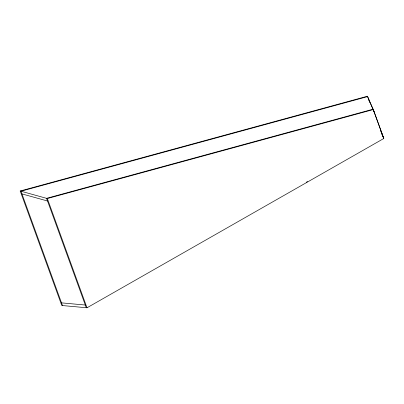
<?xml version="1.0" encoding="UTF-8"?>
<svg xmlns="http://www.w3.org/2000/svg" width="404" height="404" viewBox="0 0 404 404"><rect width="100%" height="100%" fill="white"/><g stroke="black" fill="none" stroke-linecap="round" stroke-linejoin="round"><path stroke-width="0.61" d="M306.424 182.164L307.52 181.542M87.001 307.787L383.8 138.506L373.291 109.57L367.458 96.213L20.2 191.001L61.772 305.49L87.001 307.787L47.334 198.546L20.2 191.001M367.625 96.596L20.968 191.218L62.489 305.555M47.334 198.546L373.291 109.57M61.514 302.869L85.31 305.035M21.942 193.9L47.536 201.005M368.599 99.278L374.104 111.878M380.659 130.861L382.659 135.446M381.881 134.118L383.8 138.506M383.633 138.128L373.124 109.186L46.561 198.324L86.284 307.722M367.458 96.213L369.67 102.227"/></g></svg>
